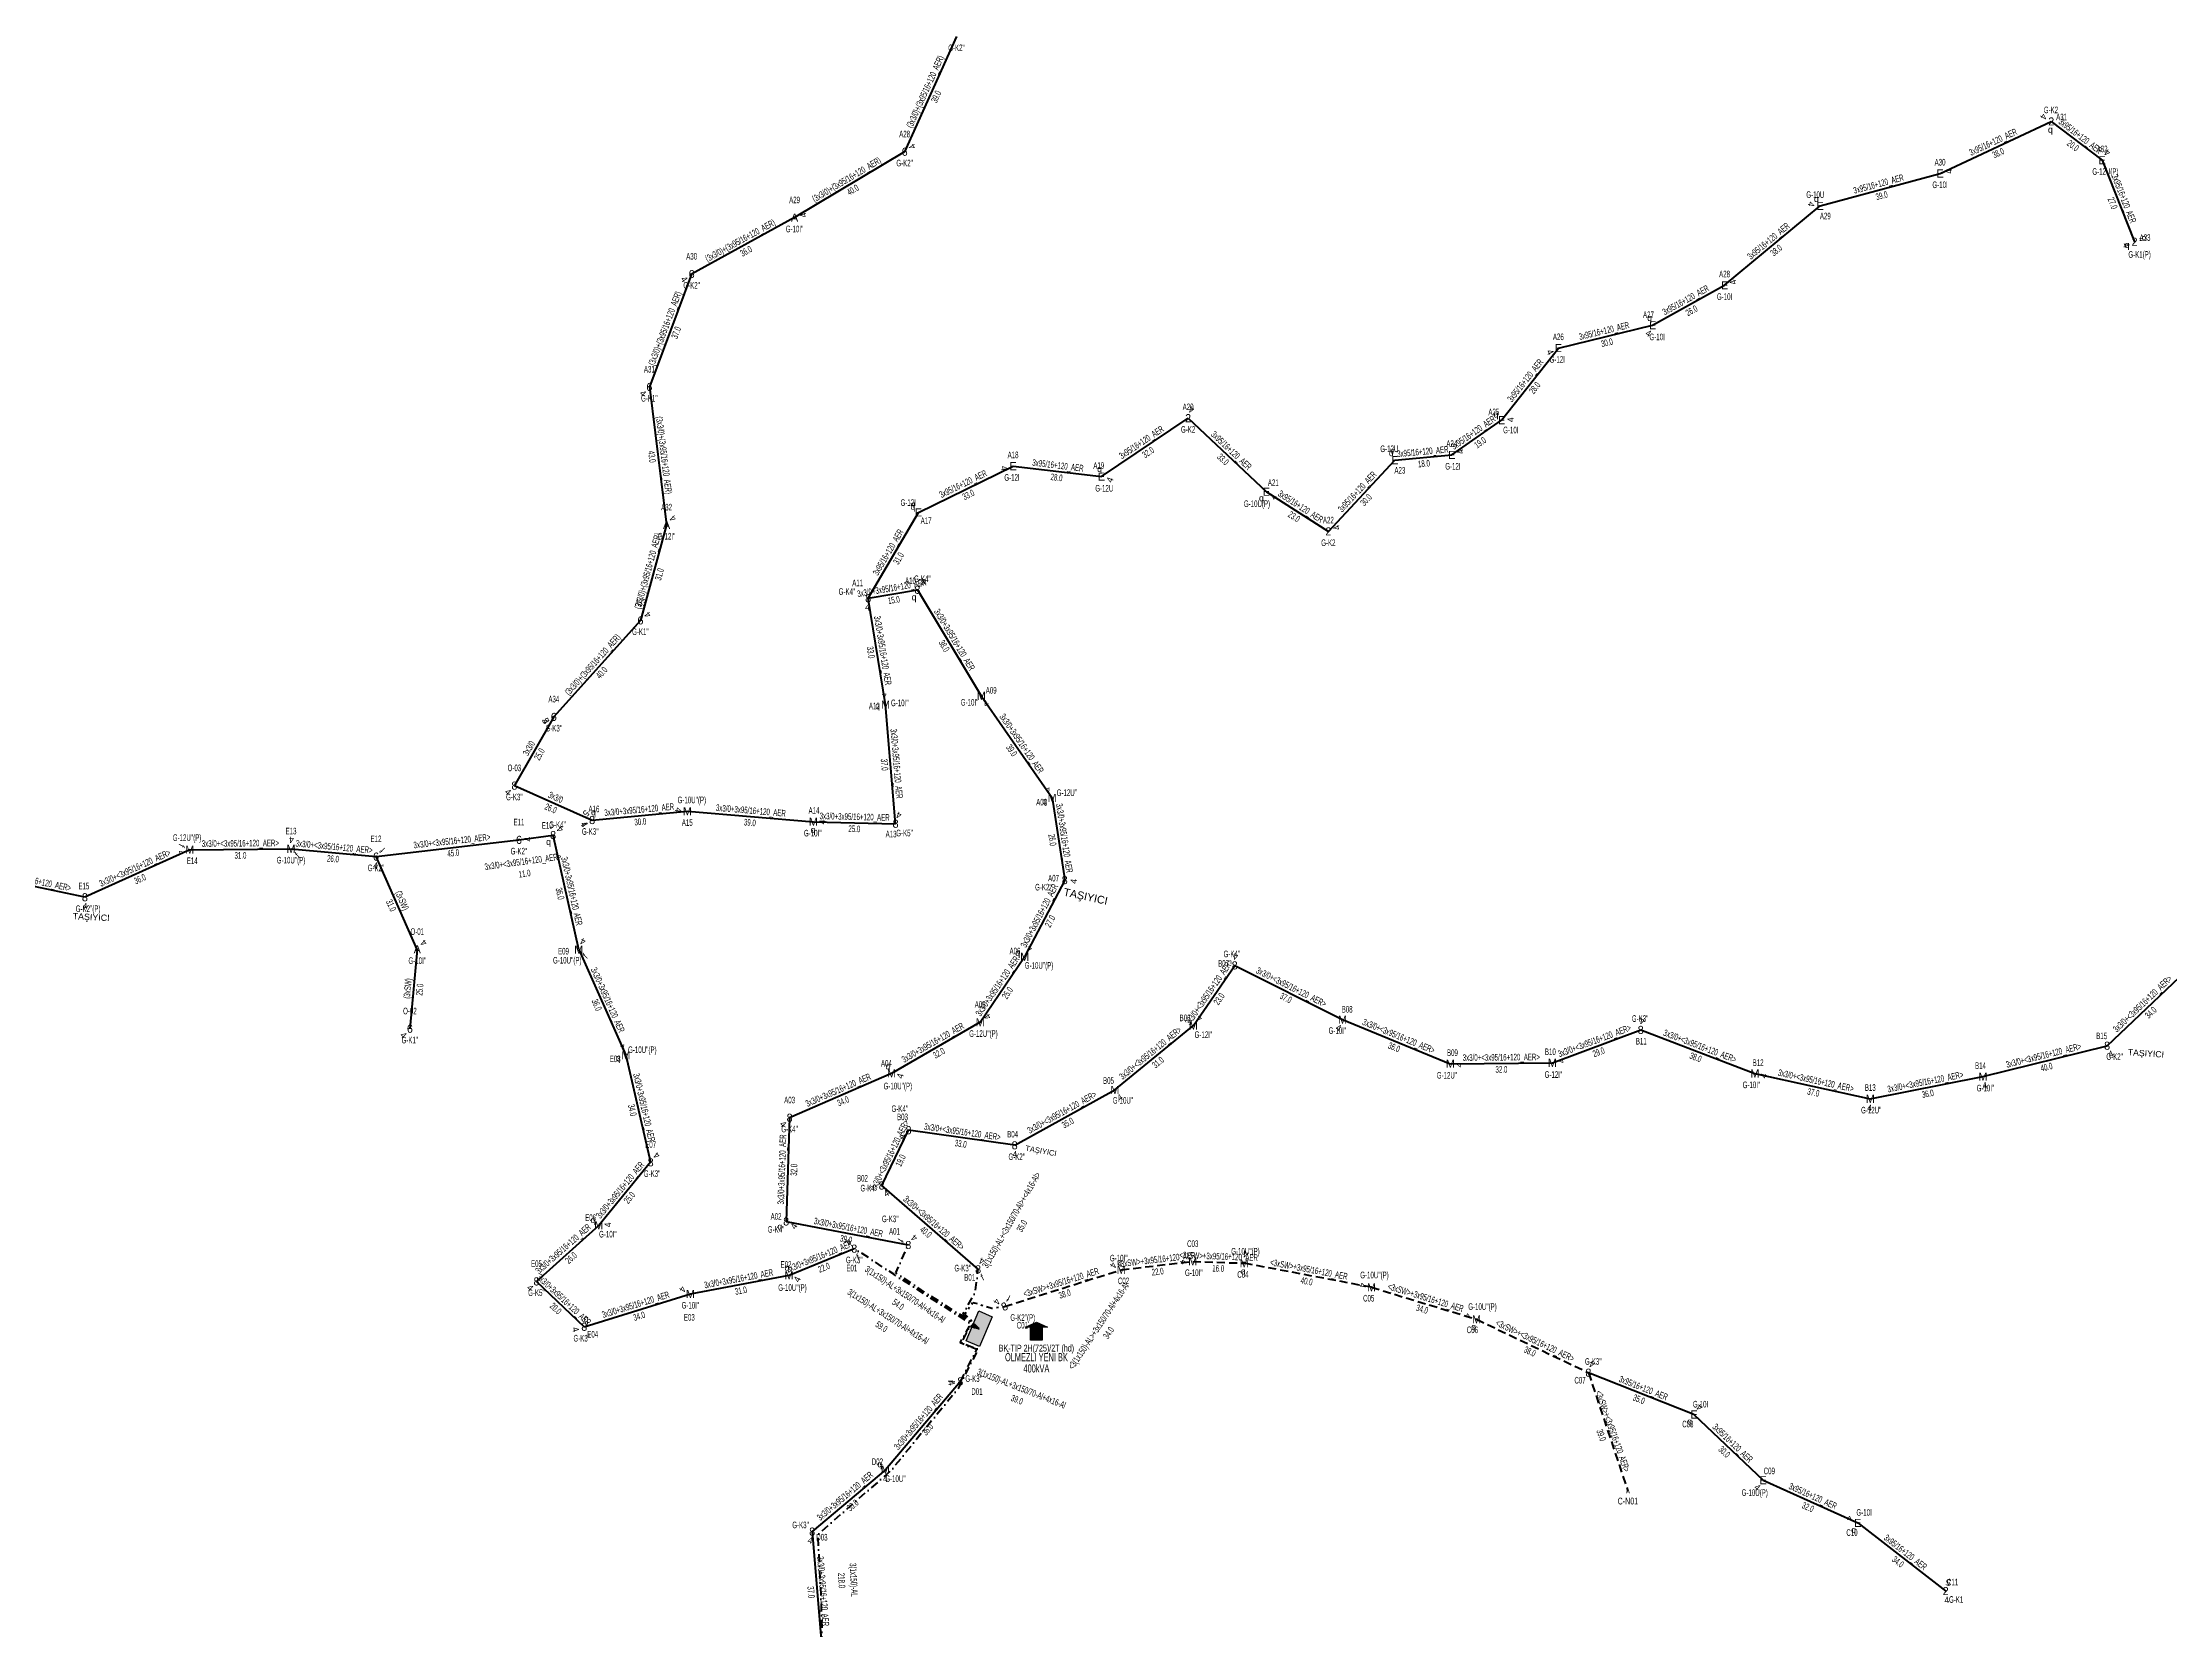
# Model space of a CAD drawing. Header units: millimetres. Extents: x 433713 to 438874, y 4028328 to 4034517.
# Drawn here: x 436493 to 437152, y 4032486 to 4032977 of the extents above; entities that cross this region are included whole.
import ezdxf
from ezdxf.enums import TextEntityAlignment as Align

# ---------------------------------------------------------------- set-up
doc = ezdxf.new("R2010")
doc.units = ezdxf.units.MM
for name, pattern in [('DASHDOT', [5, 2.5, -1.25, 0, -1.25]), ('DASHED', [3.75, 2.5, -1.25]), ('DASHEDXX', [5.05, 2, -1.175, 0.7, -1.175])]:
    doc.linetypes.add(name, pattern=pattern)
for name, color, linetype, lineweight in [('DIREK_AG_YENI', 108, 'Continuous', 25), ('DIREK_OG_MEVCUT', 16, 'Continuous', 25), ('DIREK_OG_YENI', 10, 'Continuous', 25), ('HAT_AG_HAVAI_YENI', 3, 'Continuous', 50), ('HAT_OG_HAVAI_ILERDE', 1, 'DASHED', 70), ('HAT_OG_HAVAI_MEVCUT', 48, 'Continuous', 70), ('HAT_OG_HAVAI_YENI', 1, 'Continuous', 70), ('HAT_OG_YERALTI_ILERDE', 1, 'DASHEDXX', 70), ('HAT_OG_YERALTI_YENI', 1, 'DASHDOT', 70), ('KULLANICI', 1, 'Continuous', 25), ('NODE_OG_MEVCUT', 5, 'Continuous', 25), ('TRAFO_TADILAT_BYSK', 5, 'Continuous', 30), ('TRAFO_YENI', 5, 'Continuous', 30)]:
    doc.layers.add(name, color=color, linetype=linetype, lineweight=lineweight)
doc.styles.add('Direk', font='B_CAD')
doc.styles.get("Standard").update_dxf_attribs({"font": 'Arial'})

# ---------------------------------------------------------------- blocks, each defined once
blk = doc.blocks.new('YENI_BINA_KARE')
blk.add_hatch(color=5).paths.add_polyline_path([(-2.25, -2.25), (2.25, -2.25), (2.25, 2.25), (-2.25, 2.25)])
at = {"layer": 'TRAFO_TADILAT_BYSK', "linetype": 'Continuous'}
for p, q in [((-2.25, -2.25), (-2.25, 2.25)), ((-2.25, 2.25), (2.25, 2.25)), ((0, 1.8), (0, 2.7)), ((2.25, 2.25), (2.25, -2.25)), ((2.25, -2.25), (-2.25, -2.25))]:
    blk.add_line(p, q, dxfattribs=at)
blk = doc.blocks.new('YENI_BETKOSK')
at = {"layer": 'TRAFO_YENI', "linetype": 'Continuous'}
for p, q in [((-3.4, 2), (0, 3.6)), ((-1.8, 2), (-3.4, 2)), ((-1.8, -2), (-1.8, 2)), ((0, 3.6), (3.4, 2)), ((3.4, 2), (1.8, 2)), ((1.8, 2), (1.8, -2)), ((1.8, -2), (-1.8, -2))]:
    blk.add_line(p, q, dxfattribs=at)
for points in [[(-3.4, 2), (-1.8, 2), (-1.8, 2.752941)], [(-1.8, 2.752941), (0, -2), (0, 3.6)], [(-1.8, -2), (-1.8, 2.752941), (0, -2)], [(0, -2), (0, 3.6), (1.8, -2)], [(0, 3.6), (1.8, -2), (1.8, 2.752941)], [(1.8, 2), (1.8, 2.752941), (3.4, 2)]]:
    blk.add_solid(points, dxfattribs=at)

msp = doc.modelspace()

# ---------------------------------------------------------------- linework, layer by layer
at = {"layer": 'HAT_AG_HAVAI_YENI'}
for p, q in [((437081.059453, 4032936.661309), (437115.517, 4032952.789)), ((437115.517, 4032952.789), (437131.295, 4032940.779)), ((437043.877, 4032926.604), (437081.059453, 4032936.661309)), ((437131.295, 4032940.779), (437141.339, 4032915.512)), ((437014.271722, 4032902.015149), (437043.877, 4032926.604)), ((436991.963396, 4032889.627768), (437014.271722, 4032902.015149)), ((436962.75, 4032882.552), (436991.963396, 4032889.627768)), ((436945.152911, 4032860.227039), (436962.75, 4032882.552)), ((436821.137, 4032842.758), (436847.998257, 4032860.857679)), ((436847.998257, 4032860.857679), (436872.245, 4032838.064)), ((436929.73, 4032849.449), (436945.152911, 4032860.227039)), ((436764.411, 4032831.642), (436793.744, 4032845.972)), ((436793.744, 4032845.972), (436821.137, 4032842.758)), ((436891.466069, 4032825.755807), (436912.086, 4032847.835)), ((436912.086, 4032847.835), (436929.73, 4032849.449)), ((436872.245, 4032838.064), (436891.466069, 4032825.755807)), ((436748.833, 4032805.052), (436764.411, 4032831.642)), ((437004.771782, 4032552.107225), (436972.087768, 4032565.066638)), ((437004.771782, 4032552.107225), (437026.192, 4032531.724)), ((437026.192, 4032531.724), (437055.565078, 4032518.523485)), ((437055.565078, 4032518.523485), (437082.799, 4032497.402))]:
    msp.add_line(p, q, dxfattribs=at)
at = {"layer": 'HAT_OG_HAVAI_ILERDE'}
for p, q in [((436791.087, 4032585.587), (436827.25756, 4032596.951117)), ((436827.25756, 4032596.951117), (436849.429096, 4032599.541879)), ((436849.429096, 4032599.541879), (436865.363186, 4032598.990336)), ((436904.819, 4032591.537), (436865.363186, 4032598.990336)), ((436904.819, 4032591.537), (436937.377, 4032581.613)), ((436937.377, 4032581.613), (436972.087768, 4032565.066638)), ((436972.087768, 4032565.066638), (436984.308516, 4032528.335012))]:
    msp.add_line(p, q, dxfattribs=at)
at = {"layer": 'HAT_OG_HAVAI_MEVCUT'}
for p, q in [((436776.213417, 4032979.107608), (436760.144443, 4032943.403167)), ((436760.144443, 4032943.403167), (436726.023177, 4032922.985163)), ((436726.023177, 4032922.985163), (436694.123672, 4032905.516646)), ((436694.123672, 4032905.516646), (436681.021179, 4032870.517544)), ((436681.021179, 4032870.517544), (436686.351329, 4032827.772201)), ((436686.351329, 4032827.772201), (436678.251645, 4032798.182819)), ((436678.251645, 4032798.182819), (436651.40253, 4032768.288959)), ((436609.080435, 4032696.253116), (436596.3, 4032724.994)), ((436609.080435, 4032696.253116), (436606.79884, 4032671.646729))]:
    msp.add_line(p, q, dxfattribs=at)
at = {"layer": 'HAT_OG_HAVAI_YENI'}
for p, q in [((436748.833, 4032805.052), (436764.087, 4032807.678)), ((436754.216, 4032772.079), (436748.833, 4032805.052)), ((436764.087, 4032807.678), (436783.901611, 4032774.809326)), ((436757.33, 4032735.181), (436754.216, 4032772.079)), ((436783.901611, 4032774.809326), (436805.856, 4032743.156)), ((436651.40253, 4032768.288959), (436639.185352, 4032746.984202)), ((436639.185352, 4032746.984202), (436663.281269, 4032736.315323)), ((436663.281269, 4032736.315323), (436692.798, 4032739.042)), ((436692.798, 4032739.042), (436731.855189, 4032735.789974)), ((436805.856, 4032743.156), (436809.746, 4032717.702)), ((436640.603927, 4032730.179258), (436651.188, 4032731.656)), ((436659.130796, 4032696.153238), (436651.188, 4032731.656)), ((436731.855189, 4032735.789974), (436757.33, 4032735.181)), ((436538.57, 4032727.12), (436506.06, 4032712.39)), ((436538.57, 4032727.12), (436569.960268, 4032727.391261)), ((436569.960268, 4032727.391261), (436596.3, 4032724.994)), ((436596.3, 4032724.994), (436640.603927, 4032730.179258)), ((436506.06, 4032712.39), (436473.266, 4032719.262)), ((436809.746, 4032717.702), (436797.336127, 4032693.937023)), ((436659.130796, 4032696.153238), (436673.730295, 4032663.434965)), ((436783.548, 4032673.662), (436797.336127, 4032693.937023)), ((436849.639, 4032672.652), (436862.439, 4032691.274)), ((436862.439, 4032691.274), (436895.841736, 4032674.490222)), ((437132.841, 4032666.385), (437157.299, 4032689.621)), ((436783.548, 4032673.662), (436756.06201, 4032657.816761)), ((436825.295, 4032652.7), (436849.639, 4032672.652)), ((436895.841736, 4032674.490222), (436929.265, 4032660.802)), ((436960.907, 4032661.074), (436988.282, 4032671.285)), ((436988.282, 4032671.285), (437023.667287, 4032657.78791)), ((437094.350364, 4032656.806134), (437132.841, 4032666.385)), ((436673.730295, 4032663.434965), (436681.416569, 4032630.261329)), ((436929.265, 4032660.802), (436960.907, 4032661.074)), ((436756.06201, 4032657.816761), (436724.490611, 4032644.068402)), ((436794.245, 4032635.53), (436825.295, 4032652.7)), ((437023.667287, 4032657.78791), (437059.414, 4032649.929)), ((437059.414, 4032649.929), (437094.350364, 4032656.806134)), ((436724.490611, 4032644.068402), (436723.411, 4032611.923)), ((436753.016927, 4032623.07241), (436761.34, 4032640.221)), ((436794.245, 4032635.53), (436761.34, 4032640.221)), ((436681.416569, 4032630.261329), (436665.334486, 4032610.705459)), ((436782.916, 4032597.098), (436753.016927, 4032623.07241)), ((436665.334486, 4032610.705459), (436646.034697, 4032593.355346)), ((436723.411, 4032611.923), (436761.28, 4032604.638)), ((436724.318, 4032595.248), (436744.518, 4032603.503)), ((436646.034697, 4032593.355346), (436660.845571, 4032579.298138)), ((436693.743246, 4032589.464827), (436724.318, 4032595.248)), ((436660.845571, 4032579.298138), (436693.743246, 4032589.464827)), ((436777.405, 4032562.388), (436754.178, 4032535.006)), ((436754.178, 4032535.006), (436731.46918, 4032515.830959)), ((436731.46918, 4032515.830959), (436734.561654, 4032478.557395))]:
    msp.add_line(p, q, dxfattribs=at)
at = {"layer": 'HAT_OG_YERALTI_ILERDE', "flags": 128}
msp.add_lwpolyline([(436783.232, 4032578.673), (436778.822041, 4032583.168087), (436781.275446, 4032586.865973), (436787.177841, 4032585.052587), (436791.087, 4032585.587)], dxfattribs=at)
at = {"layer": 'HAT_OG_YERALTI_YENI', "flags": 128}
for points in [[(436783.232, 4032578.673), (436780.759384, 4032580.152533), (436756.745516, 4032595.560373), (436746.921365, 4032602.02302), (436744.518, 4032603.503)], [(436783.232, 4032578.673), (436779.295635, 4032581.757755), (436766.902643, 4032589.673983), (436757.403169, 4032596.06156), (436761.28, 4032604.638)], [(436783.232, 4032578.673), (436778.131876, 4032583.109473), (436782.035395, 4032589.993862), (436782.916, 4032597.098)], [(436783.232, 4032578.673), (436780.304056, 4032579.360372), (436777.694843, 4032574.340744), (436782.86357, 4032572.327922), (436776.675173, 4032560.141899), (436755.851975, 4032534.690483), (436733.212625, 4032514.897005), (436734.243984, 4032494.237733), (436734.512159, 4032481.849316), (436732.311993, 4032467.015943), (436733.949467, 4032446.230855), (436749.085626, 4032422.149718), (436750.746396, 4032409.970738), (436747.602, 4032407.471)], [(436777.405, 4032562.388), (436779.459661, 4032566.289232), (436782.462368, 4032572.294647), (436777.330468, 4032574.31465), (436780.223986, 4032579.446549), (436783.232, 4032578.673)]]:
    msp.add_lwpolyline(points, dxfattribs=at)

# ---------------------------------------------------------------- block references
at = {"layer": 'TRAFO_YENI', "xscale": 2.237089, "rotation": 66.746935}
msp.add_blockref('YENI_BINA_KARE', (436783.232, 4032578.673), dxfattribs=at)
at = {"layer": 'TRAFO_YENI'}
msp.add_blockref('YENI_BETKOSK', (436800.984294, 4032577.128004), dxfattribs=at)

# ---------------------------------------------------------------- texts
at = {"layer": 'DIREK_AG_YENI', "width": 0.53}
for s, p in [('G-K2', (437115.435824, 4032956.372117)), ('A31', (437118.731275, 4032954.174076)), ('A32', (437131.295, 4032944.279)), ('A30', (437081.059453, 4032940.161309)), ('G-12U(P)', (437132.306715, 4032937.279)), ('G-10U', (437042.395548, 4032930.109027)), ('G-10I', (437081.059453, 4032933.161309)), ('A29', (437045.488976, 4032923.497308)), ('A33', (437144.591448, 4032916.804896)), ('G-K1(P)', (437142.903314, 4032911.576763)), ('A28', (437014.271722, 4032905.515149)), ('G-10I', (437014.271722, 4032898.515149)), ('A27', (436990.690361, 4032892.888042)), ('A26', (436962.75, 4032886.052)), ('G-10I', (436993.365336, 4032886.037363)), ('G-12I', (436962.41279, 4032879.052)), ('A20', (436847.998257, 4032864.357679)), ('A25', (436942.750325, 4032862.772148)), ('G-K2', (436847.998257, 4032857.357679)), ('G-10I', (436948.014642, 4032857.195547)), ('A18', (436793.744, 4032849.472)), ('G-12U', (436910.35811, 4032851.363169)), ('A24', (436929.73, 4032852.949)), ('A19', (436820.311623, 4032846.159287)), ('A23', (436913.625397, 4032844.691713)), ('G-12I', (436930.06721, 4032845.949)), ('G-12I', (436793.40679, 4032842.472)), ('G-12U', (436822.016564, 4032839.133413)), ('A21', (436874.396544, 4032840.82459)), ('G-12I', (436761.243669, 4032834.694335)), ('G-10U(P)', (436869.341811, 4032834.338993)), ('A17', (436766.790686, 4032829.075467)), ('A22', (436891.466069, 4032829.255807)), ('G-K2', (436891.466069, 4032822.255807)), ('G-10I', (437006.819085, 4032555.308034)), ('C08', (437002.885888, 4032549.158767)), ('C09', (437028.143564, 4032534.629408)), ('G-10U(P)', (437023.622023, 4032527.897925)), ('G-10I', (437057.515037, 4032521.769069)), ('C10', (437053.76257, 4032515.523324)), ('C11', (437084.943982, 4032500.167692)), ('G-K1', (437086.046346, 4032494.78515))]:
    msp.add_text(s, height=2.05, dxfattribs=at).set_placement(p, align=Align.MIDDLE_CENTER)
at = {"layer": 'DIREK_AG_YENI', "color": 32, "style": 'Direk'}
for s, rotation, p in [('4', 238.189773, (437113.137564, 4032954.264901)), ('4', 505.839271, (437132.867246, 4032943.095904)), ('4', 462.540861, (437083.792649, 4032937.26929)), ('4', 258.567546, (437041.132555, 4032927.158995)), ('5', 111.678543, (437143.940959, 4032916.546317)), ('4', 291.678543, (437138.737041, 4032914.477683)), ('4', 469.855772, (437016.905264, 4032902.966179)), ('4', 332.472236, (436990.669296, 4032887.144765)), ('4', 295.876973, (436960.230747, 4032881.329967)), ('4', 518.384645, (436849.029704, 4032863.460776)), ('4', 452.551967, (436947.950134, 4032860.35171)), ('4', 195.659767, (436911.330212, 4032850.531068)), ('4', 470.22517, (436932.357355, 4032850.416989)), ('4', 283.01841, (436791.015966, 4032845.34126)), ('4', 428.806497, (436823.747621, 4032841.745747)), ('4', 414.717251, (436874.530672, 4032836.446687)), ('4', 214.43673, (436762.827612, 4032833.951303)), ('4', 473.478675, (436894.034252, 4032826.871348)), ('4', 501.908601, (437006.499152, 4032554.310902)), ('4', 321.265869, (437024.440019, 4032529.539838)), ('4', 242.401417, (437053.083676, 4032519.820653)), ('5', 164.437426, (437083.550214, 4032500.099346)), ('4', 366.670502, (437083.124246, 4032494.620954))]:
    msp.add_text(s, height=2, rotation=rotation, dxfattribs=at).set_placement(p, align=Align.MIDDLE_CENTER)
at = {"layer": 'DIREK_AG_YENI', "color": 4, "style": 'Direk'}
for p in [(437115.251429, 4032950.303146), (437042.725588, 4032928.823065), (437139.015823, 4032914.588503), (436991.054085, 4032891.956535), (436943.436778, 4032862.044974), (436910.98643, 4032850.080205), (436820.547445, 4032845.187491), (436762.711224, 4032833.475238), (436870.708183, 4032836.09215), (437003.424715, 4032550.001183), (437054.277573, 4032516.380513)]:
    msp.add_text('q', height=2, dxfattribs=at).set_placement(p, align=Align.MIDDLE_CENTER)
at = {"layer": 'DIREK_AG_YENI', "style": 'Direk'}
for s, p in [('2', (437115.517, 4032952.789)), ('E', (437081.059453, 4032936.661309)), ('E', (437131.295, 4032940.779)), ('E', (437043.877, 4032926.604)), ('2', (437141.339, 4032915.512)), ('E', (437014.271722, 4032902.015149)), ('E', (436991.963396, 4032889.627768)), ('E', (436962.75, 4032882.552)), ('2', (436847.998257, 4032860.857679)), ('E', (436945.152911, 4032860.227039)), ('E', (436929.73, 4032849.449)), ('E', (436793.744, 4032845.972)), ('E', (436821.137, 4032842.758)), ('E', (436912.086, 4032847.835)), ('E', (436872.245, 4032838.064)), ('E', (436764.411, 4032831.642)), ('2', (436891.466069, 4032825.755807)), ('E', (437004.771782, 4032552.107225)), ('E', (437026.192, 4032531.724)), ('E', (437055.565078, 4032518.523485)), ('2', (437082.799, 4032497.402))]:
    msp.add_text(s, height=2.5, dxfattribs=at).set_placement(p, align=Align.MIDDLE_CENTER)
at = {"layer": 'DIREK_OG_MEVCUT', "width": 0.53}
for s, p in [("G-K2''", (436776.213417, 4032975.607608)), ('A28', (436760.144443, 4032948.903167)), ("G-K2''", (436760.144443, 4032939.903167)), ('A29', (436726.023177, 4032928.485163)), ("G-10I''", (436726.023177, 4032919.485163)), ('A30', (436694.123672, 4032911.016646)), ("G-K2''", (436694.123672, 4032902.016646)), ('A31', (436681.021179, 4032876.017544)), ("G-K1''", (436681.021179, 4032867.017544)), ('A32', (436686.351329, 4032833.272201)), ("G-12I''", (436686.351329, 4032824.272201)), ('A33', (436678.251645, 4032803.682819)), ("G-K1''", (436678.251645, 4032794.682819)), ('A34', (436651.40253, 4032773.788959)), ("G-K3''", (436651.40253, 4032764.788959)), ('E11', (436640.603927, 4032735.679258)), ('E12', (436596.3, 4032730.494)), ("G-K2''", (436640.603927, 4032726.679258)), ("G-K2''", (436596.3, 4032721.494)), ('O-01', (436609.080435, 4032701.753116)), ("G-10I''", (436609.080435, 4032692.753116)), ('O-02', (436606.79884, 4032677.146729)), ("G-K1''", (436606.79884, 4032668.146729))]:
    msp.add_text(s, height=2.05, dxfattribs=at).set_placement(p, align=Align.MIDDLE_CENTER)
at = {"layer": 'DIREK_OG_MEVCUT', "style": 'Direk'}
for s, p in [('6', (436760.144443, 4032943.403167)), ('A', (436726.023177, 4032922.985163)), ('6', (436694.123672, 4032905.516646)), ('6', (436681.021179, 4032870.517544)), ('A', (436686.351329, 4032827.772201)), ('6', (436678.251645, 4032798.182819)), ('6', (436651.40253, 4032768.288959)), ('6', (436596.3, 4032724.994)), ('6', (436640.603927, 4032730.179258)), ('A', (436609.080435, 4032696.253116)), ('6', (436606.79884, 4032671.646729))]:
    msp.add_text(s, height=2.5, dxfattribs=at).set_placement(p, align=Align.MIDDLE_CENTER)
at = {"layer": 'DIREK_OG_MEVCUT', "color": 32, "style": 'Direk'}
for s, rotation, p in [('4', 482.88481, (436762.495782, 4032944.923432)), ('4', 465.448052, (436728.722019, 4032923.730984)), ('4', 304.737892, (436691.822723, 4032903.921141)), ('4', 315.000001, (436679.04128, 4032868.537645)), ('4', 495.000001, (436688.331228, 4032829.7521)), ('4', 487.345547, (436680.477622, 4032799.881357)), ('5', 294.035732, (436648.845313, 4032767.148501)), ('4', 300.083979, (436648.979713, 4032766.885406)), ('f', 495.000001, (436598.279899, 4032726.973899)), ('4', 453.971457, (436643.397203, 4032730.373185)), ('4', 357.399831, (436596.172975, 4032722.196883)), ('4', 495.000001, (436611.060333, 4032698.233015)), ('4', 315.000001, (436604.818942, 4032669.66683))]:
    msp.add_text(s, height=2, rotation=rotation, dxfattribs=at).set_placement(p, align=Align.MIDDLE_CENTER)
at = {"layer": 'DIREK_OG_YENI', "width": 0.53}
for s, p in [('A11', (436745.583978, 4032809.806092)), ('A10', (436761.951652, 4032810.451137)), ("G-K4''", (436765.644113, 4032811.083045)), ("G-K4''", (436742.266302, 4032807.118354)), ('A12', (436750.742447, 4032771.649546)), ("G-10I''", (436758.643864, 4032772.626441)), ("G-10I''", (436780.288163, 4032772.797464)), ('A09', (436786.959583, 4032776.511915)), ('O-03', (436639.185352, 4032752.484202)), ("G-12U''", (436810.407781, 4032744.784167)), ("G-K3''", (436639.185352, 4032743.484202)), ('A16', (436663.847013, 4032739.769297)), ("G-10U''(P)", (436694.184701, 4032742.549633)), ('A14', (436732.042301, 4032739.284969)), ('A08', (436802.604427, 4032741.860905)), ("G-12U''(P)", (436537.741825, 4032730.875818)), ('E13', (436569.960268, 4032732.891261)), ('E10', (436649.353573, 4032734.636751)), ("G-K4''", (436652.552492, 4032734.873356)), ("G-K3''", (436662.700184, 4032732.767688)), ('A15', (436692.760308, 4032735.542203)), ("G-10I''", (436731.666272, 4032732.261257)), ('A13', (436755.935437, 4032731.97083)), ("G-K5''", (436760.10595, 4032732.294895)), ("G-10U''(P)", (436569.960268, 4032723.891261)), ('E14', (436539.323661, 4032723.702107)), ('A07', (436806.299812, 4032718.313382)), ('E15', (436505.745861, 4032715.875874)), ("G-K2''", (436803.158488, 4032715.524137)), ("G-K2''(P)", (436507.054506, 4032708.839078)), ("G-10U''(P)", (436655.571466, 4032692.877743)), ('E09', (436654.39558, 4032695.691468)), ('A06', (436794.332777, 4032695.734212)), ("G-10U''(P)", (436801.803868, 4032691.263552)), ('B07', (436858.995416, 4032691.899884)), ("G-K4''", (436861.556129, 4032694.841191)), ('A05', (436783.548, 4032679.162)), ('B06', (436847.061947, 4032675.02029)), ('B08', (436897.291749, 4032677.67573)), ("G-K3''", (436988.108377, 4032674.816467)), ("G-10U''(P)", (436678.837163, 4032665.145633)), ("G-12U''(P)", (436784.559715, 4032670.162)), ("G-12I''", (436852.741331, 4032669.800985)), ("G-10I''", (436894.283302, 4032671.066527)), ('B11', (436988.453868, 4032667.789222)), ('B15', (437131.145766, 4032669.447055)), ('E08', (436670.411541, 4032662.323268)), ('A04', (436754.486818, 4032660.942264)), ('B09', (436929.923026, 4032664.239587)), ('B10', (436960.270731, 4032664.51568)), ('B12', (437024.669486, 4032661.141356)), ('B14', (437093.589495, 4032660.22243)), ("G-K2''", (437135.170915, 4032663.014597)), ("G-10U''(P)", (436758.040022, 4032653.891979)), ('B05', (436823.330743, 4032655.596842)), ("G-12U''", (436928.244043, 4032657.230046)), ("G-12I''", (436961.238079, 4032657.459118)), ("G-10I''", (437022.613295, 4032654.26116)), ('B13', (437059.431631, 4032653.428956)), ("G-10I''", (437095.141086, 4032653.255799)), ('A03', (436724.490611, 4032649.568402)), ("G-K4''", (436758.647728, 4032646.861458)), ("G-10U''", (436827.825657, 4032649.465154)), ("G-12U''", (437059.73356, 4032646.425379)), ("G-K4''", (436724.490611, 4032640.568402)), ('B03', (436759.481292, 4032644.334845)), ('B04', (436793.612332, 4032638.972344)), ('E07', (436681.416569, 4032635.761329)), ("G-K2''", (436794.896854, 4032631.983268)), ("G-K3''", (436681.880541, 4032626.761329)), ('B02', (436747.061155, 4032625.304129)), ("G-K4''", (436749.024408, 4032622.255459)), ('E06', (436662.805744, 4032613.125265)), ('A02', (436720.283239, 4032613.493705)), ("G-K3''", (436755.684446, 4032612.737345)), ("G-10I''", (436668.169729, 4032607.992355)), ("G-K4''", (436720.316747, 4032609.453454)), ('A01', (436756.986319, 4032608.873722)), ('E05', (436646.034697, 4032598.855346)), ("G-K3''", (436744.518, 4032600.003)), ("G-10I''", (436826.498095, 4032600.571245)), ('C03', (436849.429096, 4032605.041879)), ("G-10U''(P)", (436865.773924, 4032602.687196)), ('E02', (436723.385562, 4032598.621509)), ('E01', (436743.766693, 4032597.490663)), ("G-K3''", (436778.147995, 4032597.469443)), ('B01', (436780.302385, 4032594.601122)), ('C02', (436827.97618, 4032593.525685)), ("G-10I''", (436849.766306, 4032596.041879)), ('C04', (436864.976699, 4032595.51174)), ("G-10U''(P)", (436905.760489, 4032595.340836)), ("G-K5''", (436646.034697, 4032589.855346)), ("G-10I''", (436693.743246, 4032585.964827)), ("G-10U''(P)", (436725.367655, 4032591.450404)), ('C05', (436903.978089, 4032588.13952)), ("G-10U''(P)", (436939.241526, 4032585.546712)), ('E03', (436693.408361, 4032582.239176)), ("G-K2''(P)", (436796.750569, 4032582.151609)), ('C01', (436796.643381, 4032579.78041)), ("G-K3''", (436660.074314, 4032575.756209)), ('E04', (436663.459845, 4032576.971)), ('C06', (436936.110212, 4032578.350295)), ("G-K3''", (436973.572972, 4032568.548612)), ("G-K3''", (436781.530353, 4032563.24091)), ('D01', (436782.54928, 4032559.230284)), ('C07', (436969.479575, 4032562.732687)), ('D02', (436751.7059, 4032537.483644)), ("G-10U''", (436757.280235, 4032532.234775)), ("G-K3''", (436727.889264, 4032517.891657)), ('D03', (436734.502529, 4032514.08488))]:
    msp.add_text(s, height=2.05, dxfattribs=at).set_placement(p, align=Align.MIDDLE_CENTER)
at = {"layer": 'DIREK_OG_YENI', "color": 32, "style": 'Direk'}
for s, rotation, p in [('4', 498.254452, (436765.951306, 4032809.767106)), ('4', 355.902351, (436748.632922, 4032802.259158)), ('4', 188.160021, (436753.818573, 4032774.850651)), ('4', 391.92626, (436785.382328, 4032772.432884)), ('4', 315.000001, (436637.205453, 4032745.004303)), ('4', 207.213406, (436804.575543, 4032745.646066)), ('5', 222.987843, (436661.372108, 4032738.363518)), ('4', 261.853537, (436690.026255, 4032739.438771)), ('4', 519.354744, (436758.317227, 4032737.801188)), ('4', 489.81439, (436653.338744, 4032733.448847)), ('f', 298.407824, (436660.818435, 4032734.983239)), ('4', 298.407824, (436660.818435, 4032734.983239)), ('4', 447.783045, (436734.653093, 4032735.68166)), ('4', 288.404931, (436535.913223, 4032726.235954)), ('f', 243.40493, (436536.06626, 4032728.37351)), ('4', 537.399831, (436570.087293, 4032730.188378)), ('f', 45.000001, (436571.940167, 4032725.411362)), ('4', 442.545767, (436812.522337, 4032717.338744)), ('4', 361.905425, (436506.153099, 4032709.591548)), ('4', 513.329029, (436660.387622, 4032698.655315)), ('f', 405.000001, (436661.110695, 4032694.173339)), ('4', 510.765374, (436798.703611, 4032696.380379)), ('4', 533.611599, (436862.75055, 4032694.056613)), ('4', 485.952349, (436785.814616, 4032675.305914)), ('4', 501.457114, (436851.383681, 4032674.841998)), ('4', 334.423695, (436894.63294, 4032671.964591)), ('4', 530.968097, (436988.721556, 4032674.050283)), ('4', 201.283414, (436672.713947, 4032666.043995)), ('4', 442.270608, (436932.03956, 4032660.425415)), ('4', 462.844368, (436963.636937, 4032661.69645)), ('4', 384.315232, (437133.993919, 4032663.833377)), ('4', 433.354982, (436758.744683, 4032657.014726)), ('4', 435.480837, (437026.377866, 4032657.08594)), ('4', 371.846002, (437094.925153, 4032654.065766)), ('4', 393.489082, (436826.839979, 4032650.364825)), ('4', 356.406117, (437059.238485, 4032647.134506)), ('4', 314.038217, (436722.477757, 4032642.122016)), ('4', 498.775644, (436683.261795, 4032632.367307)), ('4', 314.21233, (436759.33307, 4032638.268506)), ('4', 361.150325, (436794.301212, 4032632.730564)), ('4', 390.291117, (436754.429229, 4032620.654684)), ('4', 453.414184, (436668.129516, 4032610.872208)), ('4', 418.852228, (436725.807341, 4032610.474708)), ('4', 580.301746, (436742.706924, 4032605.638416)), ('f', 599.353252, (436758.871086, 4032606.065282)), ('4', 500.157361, (436763.073908, 4032606.787859)), ('f', 744.018146, (436745.657673, 4032600.945434)), ('4', 515.975912, (436784.055938, 4032599.655448)), ('4', 273.332418, (436846.633831, 4032599.379118)), ('4', 531.481438, (436865.77795, 4032601.759446)), ('4', 423.839417, (436726.831173, 4032594.013512)), ('f', 387.609882, (436784.213657, 4032594.616854)), ('4', 239.644987, (436824.84141, 4032598.366115)), ('4', 315.000001, (436644.054798, 4032591.375447)), ('4', 238.942055, (436691.344638, 4032590.90936)), ('4', 237.613142, (436788.722538, 4032587.086773)), ('f', 513.831809, (436792.321821, 4032588.100009)), ('4', 257.700391, (436902.083268, 4032592.133466)), ('4', 248.843976, (436934.765717, 4032582.623545)), ('4', 287.105534, (436658.16943, 4032578.474567)), ('4', 517.635569, (436973.153157, 4032567.656029)), ('f', 629.526344, (436774.605096, 4032562.411147)), ('4', 280.959523, (436774.656067, 4032561.855677)), ('4', 359.20146, (436754.138977, 4032532.206272)), ('4', 347.408442, (436730.858782, 4032513.098302))]:
    msp.add_text(s, height=2, rotation=rotation, dxfattribs=at).set_placement(p, align=Align.MIDDLE_CENTER)
at = {"layer": 'DIREK_OG_YENI', "style": 'Direk'}
for s, p in [('8', (436748.833, 4032805.052)), ('8', (436764.087, 4032807.678)), ('M', (436754.216, 4032772.079)), ('M', (436783.901611, 4032774.809326)), ('8', (436639.185352, 4032746.984202)), ('M', (436692.798, 4032739.042)), ('M', (436805.856, 4032743.156)), ('8', (436651.188, 4032731.656)), ('8', (436663.281269, 4032736.315323)), ('M', (436731.855189, 4032735.789974)), ('8', (436757.33, 4032735.181)), ('M', (436538.57, 4032727.12)), ('M', (436569.960268, 4032727.391261)), ('8', (436809.746, 4032717.702)), ('8', (436506.06, 4032712.39)), ('M', (436659.130796, 4032696.153238)), ('M', (436797.336127, 4032693.937023)), ('8', (436862.439, 4032691.274)), ('M', (436783.548, 4032673.662)), ('M', (436849.639, 4032672.652)), ('M', (436895.841736, 4032674.490222)), ('8', (436988.282, 4032671.285)), ('8', (437132.841, 4032666.385)), ('M', (436673.730295, 4032663.434965)), ('M', (436756.06201, 4032657.816761)), ('M', (436929.265, 4032660.802)), ('M', (436960.907, 4032661.074)), ('M', (436825.295, 4032652.7)), ('M', (437023.667287, 4032657.78791)), ('M', (437094.350364, 4032656.806134)), ('M', (437059.414, 4032649.929)), ('8', (436724.490611, 4032644.068402)), ('8', (436761.34, 4032640.221)), ('8', (436794.245, 4032635.53)), ('8', (436681.416569, 4032630.261329)), ('8', (436753.016927, 4032623.07241)), ('8', (436723.411, 4032611.923)), ('M', (436665.334486, 4032610.705459)), ('8', (436744.518, 4032603.503)), ('8', (436761.28, 4032604.638)), ('M', (436849.429096, 4032599.541879)), ('M', (436865.363186, 4032598.990336)), ('8', (436646.034697, 4032593.355346)), ('M', (436724.318, 4032595.248)), ('8', (436782.916, 4032597.098)), ('M', (436827.25756, 4032596.951117)), ('M', (436693.743246, 4032589.464827)), ('M', (436904.819, 4032591.537)), ('8', (436660.845571, 4032579.298138)), ('M', (436937.377, 4032581.613)), ('8', (436777.405, 4032562.388)), ('8', (436972.087768, 4032565.066638)), ('M', (436754.178, 4032535.006)), ('8', (436731.46918, 4032515.830959))]:
    msp.add_text(s, height=2.5, dxfattribs=at).set_placement(p, align=Align.MIDDLE_CENTER)
at = {"layer": 'DIREK_OG_YENI', "color": 4, "style": 'Direk'}
for p in [(436763.047313, 4032805.404445), (436751.734891, 4032771.772247), (436663.685372, 4032738.782447), (436803.533448, 4032742.230932), (436731.721538, 4032733.293549), (436649.76395, 4032729.601229), (436795.190877, 4032695.220729), (436671.359756, 4032662.640896), (436754.936873, 4032660.049263), (436663.528241, 4032612.433892), (436721.457025, 4032610.363518), (436826.74426, 4032599.397854), (436723.651973, 4032597.657649), (436865.087124, 4032596.505625), (436661.377482, 4032581.740897), (436936.472151, 4032579.282496), (436752.412214, 4032536.775746)]:
    msp.add_text('q', height=2, dxfattribs=at).set_placement(p, align=Align.MIDDLE_CENTER)
at = {"layer": 'DIREK_OG_YENI', "style": 'Direk'}
msp.add_text('8', height=2.5, rotation=25.264226, dxfattribs=at).set_placement((436791.087, 4032585.587), align=Align.MIDDLE_CENTER)
at = {"layer": 'HAT_AG_HAVAI_YENI', "lineweight": 30, "width": 0.53}
for rotation, p in [(25.082377, (437097.927764, 4032945.495179)), (322.719952, (437123.920525, 4032947.460278)), (15.13475, (437062.246128, 4032932.453384)), (291.679378, (437137.106569, 4032928.459338)), (39.712354, (437028.531095, 4032914.963659)), (29.042565, (437002.704918, 4032896.564579)), (13.615609, (436977.156605, 4032886.915937)), (51.753785, (436953.283905, 4032871.915645)), (33.973002, (436834.092636, 4032852.512709)), (34.946195, (436936.954589, 4032855.534955)), (316.768924, (436860.703763, 4032850.080066)), (5.228365, (436920.830458, 4032849.488581)), (26.037446, (436778.704332, 4032839.570882)), (353.307151, (436807.539572, 4032845.209368)), (327.367096, (436882.313834, 4032832.625643)), (46.957428, (436901.15471, 4032837.375482)), (59.635837, (436755.888524, 4032818.776624)), (338.371368, (436988.743076, 4032559.377085, 218486.043884)), (316.421011, (437016.067842, 4032542.531373, 218513.096)), (335.800438, (437041.226968, 4032525.899047, 218527.782539)), (322.203988, (437069.702841, 4032508.634368, 218541.399378))]:
    msp.add_text('3x95/16+120_AER', height=2.05, rotation=rotation, dxfattribs=at).set_placement(p, align=Align.CENTER)
for s, rotation, p in [('38.0', 25.082377, (437098.648429, 4032943.955491)), ('20.0', 322.719952, (437122.890816, 4032946.107614)), ('39.0', 15.13475, (437062.689981, 4032930.812349)), ('27.0', 291.679378, (437135.526818, 4032927.831337)), ('38.0', 39.712354, (437029.617283, 4032913.655914)), ('26.0', 29.042565, (437003.530199, 4032895.078338)), ('30.0', 13.615609, (436977.556797, 4032885.263712)), ('28.0', 51.753785, (436954.619013, 4032870.863274)), ('32.0', 33.973002, (436835.0426, 4032851.102897)), ('19.0', 34.946195, (436937.928361, 4032854.141481)), ('28.0', 353.307151, (436807.341443, 4032843.520953)), ('33.0', 316.768924, (436859.539361, 4032848.84145)), ('18.0', 5.228365, (436920.985371, 4032847.795654)), ('33.0', 26.037446, (436779.450562, 4032838.043419)), ('30.0', 46.957428, (436902.397149, 4032836.215162)), ('23.0', 327.367096, (436881.397101, 4032831.194001)), ('31.0', 59.635837, (436757.355335, 4032817.917284)), ('35.0', 338.371368, (436988.116474, 4032557.796778, 218486.043884)), ('30.0', 316.421011, (437014.89594, 4032541.299851, 218513.096)), ('32.0', 335.800438, (437040.53011, 4032524.348438, 218527.782539)), ('34.0', 322.203988, (437068.660993, 4032507.291032, 218541.399378))]:
    msp.add_text(s, height=2.05, rotation=rotation, dxfattribs=at).set_placement(p, align=Align.TOP_CENTER)
at = {"layer": 'HAT_OG_HAVAI_ILERDE', "lineweight": 30, "width": 0.53}
for s, rotation, p in [('<3xSW>+3x95/16+120_AER', 6.664834, (436838.244676, 4032599.090754, 218424.714548)), ('<3xSW>+3x95/16+120_AER', 358.017554, (436857.425546, 4032600.115599)), ('<3xSW>+3x95/16+120_AER', 349.302815, (436885.248771, 4032596.09896, 218452.409402)), ('<3xSW>+3x95/16+120_AER', 17.441748, (436808.917504, 4032592.079977, 218413.62878)), ('<3xSW>+3x95/16+120_AER', 343.047713, (436921.34576, 4032587.387987, 218468.688519)), ('<3xSW>+<3x95/16+120_AER>', 334.513572, (436955.098156, 4032574.106961, 218486.043884)), ('<3xSW>+<3x95/16+120_AER>', 289.749331, (436978.6482, 4032546.616372))]:
    msp.add_text(s, height=2.05, rotation=rotation, dxfattribs=at).set_placement(p, align=Align.CENTER)
for s, rotation, p in [('22.0', 6.664834, (436838.44198, 4032597.402242, 218424.714548)), ('16.0', 358.017554, (436857.366737, 4032598.416616)), ('40.0', 349.302815, (436884.93322, 4032594.428503, 218452.409402)), ('38.0', 17.441748, (436809.427056, 4032590.45814, 218413.62878)), ('34.0', 343.047713, (436920.850082, 4032585.761856, 218468.688519)), ('38.0', 334.513572, (436954.36665, 4032572.572393, 218486.043884)), ('39.0', 289.749331, (436977.048194, 4032546.041932))]:
    msp.add_text(s, height=2.05, rotation=rotation, dxfattribs=at).set_placement(p, align=Align.TOP_CENTER)
at = {"layer": 'HAT_OG_HAVAI_MEVCUT', "lineweight": 30, "width": 0.53}
for s, rotation, p in [('(3x3/0)+(3x95/16+120_AER)', 425.769618, (436767.403813, 4032961.604233)), ('(3x3/0)+(3x95/16+120_AER)', 390.896102, (436742.647349, 4032933.92355)), ('(3x3/0)+(3x95/16+120_AER)', 388.705594, (436709.665162, 4032914.996439)), ('(3x3/0)+(3x95/16+120_AER)', 429.475781, (436686.77638, 4032888.315108)), ('(3x3/0)+(3x95/16+120_AER)', 277.107835, (436684.529722, 4032849.250049)), ('(3x3/0)+(3x95/16+120_AER)', 434.691091, (436681.481648, 4032813.20193)), ('(3x3/0)+(3x95/16+120_AER)', 408.071462, (436664.194706, 4032783.803862)), ('(3xSW)', 293.97409, (436603.466701, 4032710.969057, 218298.149814)), ('(3xSW)', 444.702474, (436607.093268, 4032684.028401, 218303.39942))]:
    msp.add_text(s, height=2.05, rotation=rotation, dxfattribs=at).set_placement(p, align=Align.CENTER)
for s, rotation, p in [('39.0', 425.769618, (436768.954047, 4032960.906542)), ('40.0', 390.896102, (436743.52027, 4032932.46478)), ('36.0', 388.705594, (436710.481687, 4032913.50537)), ('37.0', 429.475781, (436688.368471, 4032887.719082)), ('43.0', 277.107835, (436682.842787, 4032849.039696)), ('31.0', 434.691091, (436683.121326, 4032812.75309)), ('40.0', 408.071462, (436665.45947, 4032782.667916)), ('31.0', 293.97409, (436601.913361, 4032710.278308, 218298.149814)), ('25.0', 444.702474, (436608.786007, 4032683.871444, 218303.39942))]:
    msp.add_text(s, height=2.05, rotation=rotation, dxfattribs=at).set_placement(p, align=Align.TOP_CENTER)
at = {"layer": 'HAT_OG_HAVAI_YENI', "lineweight": 30, "width": 0.53}
for s, rotation, p in [('3x3/0+3x95/16+120_AER', 9.767816, (436756.315792, 4032807.202678, 218382.0435)), ('3x3/0+3x95/16+120_AER', 301.08333, (436774.72226, 4032791.682504, 218391.950805)), ('3x3/0+3x95/16+120_AER', 279.27241, (436752.363542, 4032788.702267, 218374.4165)), ('3x3/0+3x95/16+120_AER', 304.745537, (436795.577399, 4032759.467351, 218402.928156)), ('3x3/0', 420.167956, (436644.556577, 4032758.059421)), ('3x3/0+3x95/16+120_AER', 274.823628, (436756.620138, 4032753.701283, 218377.108148)), ('3x3/0', 336.117814, (436651.57744, 4032742.426985, 218331.640635)), ('3x3/0+3x95/16+120_AER', 5.277853, (436677.961447, 4032738.525058, 218346.399)), ('3x3/0+3x95/16+120_AER', 355.24035, (436712.397124, 4032738.263056, 218365.927595)), ('3x3/0+3x95/16+120_AER', 358.630609, (436744.612908, 4032736.335244, 218378.665)), ('3x3/0+3x95/16+120_AER', 278.689053, (436808.641628, 4032730.55754, 218404.873228)), ('3x3/0+<3x95/16+120_AER>', 366.131602, (436619.930943, 4032728.813311)), ('3x3/0+<3x95/16+120_AER>', 384.374869, (436521.964201, 4032720.529235, 218253.03)), ('3x3/0+<3x95/16+120_AER>', 0.495113, (436554.257789, 4032728.105599)), ('3x3/0+<3x95/16+120_AER>', 354.79966, (436583.207177, 4032727.039132)), ('3x3/0+<3x95/16+120_AER>', 7.94202, (436641.958829, 4032722.431412)), ('3x3/0+<3x95/16+120_AER>', 348.164888, (436489.837331, 4032716.657931, 218236.633)), ('3x3/0+3x95/16+120_AER', 282.610539, (436655.988975, 4032714.090121, 218325.594082)), ('3x3/0+3x95/16+120_AER', 62.425718, (436802.787842, 4032706.212858)), ('3x3/0+3x95/16+120_AER', 55.78215, (436789.739194, 4032684.277502)), ('3x3/0+3x95/16+120_AER', 294.047314, (436667.206774, 4032680.140469, 218336.865148)), ('3x3/0+<3x95/16+120_AER>', 55.495814, (436855.338406, 4032682.444426, 218431.219454)), ('3x3/0+<3x95/16+120_AER>', 333.321974, (436879.521998, 4032683.641623, 218447.920868)), ('3x3/0+<3x95/16+120_AER>', 43.531996, (437144.484372, 4032678.619195, 218578.6495)), ('3x3/0+3x95/16+120_AER', 389.962769, (436769.380483, 4032666.475778, 218378.031005)), ('3x3/0+<3x95/16+120_AER>', 337.728852, (436912.87551, 4032668.432702, 218464.6325)), ('3x3/0+<3x95/16+120_AER>', 39.337564, (436836.928195, 4032663.333411, 218424.8195)), ('3x3/0+<3x95/16+120_AER>', 20.455254, (436974.297409, 4032666.976024, 218494.141)), ('3x3/0+<3x95/16+120_AER>', 339.121651, (437006.27748, 4032665.330637)), ('3x3/0+<3x95/16+120_AER>', 13.97487, (437113.390228, 4032662.420362, 218566.420318)), ('3x3/0+<3x95/16+120_AER>', 0.492948, (436945.078651, 4032661.788089, 218480.453464)), ('3x3/0+3x95/16+120_AER', 283.045145, (436678.401496, 4032647.040008, 218340.708285)), ('3x3/0+3x95/16+120_AER', 383.531622, (436739.936943, 4032651.721895, 218362.245305)), ('3x3/0+<3x95/16+120_AER>', 347.703701, (437042.383201, 4032654.578405)), ('3x3/0+<3x95/16+120_AER>', 11.136841, (437076.718097, 4032654.201359, 218547.175182)), ('3x3/0+<3x95/16+120_AER>', 28.941675, (436809.358669, 4032644.858846, 218412.6475)), ('3x3/0+<3x95/16+120_AER>', 64.111253, (436756.413588, 4032632.017805, 218380.669821)), ('3x3/0+<3x95/16+120_AER>', 351.886668, (436777.912283, 4032638.716961, 218380.669821)), ('3x3/0+3x95/16+120_AER', 448.076431, (436723.101284, 4032628.024232, 218361.7055)), ('3x3/0+3x95/16+120_AER', 410.567282, (436672.719012, 4032621.02329, 218332.667243)), ('3x3/0+<3x95/16+120_AER>', 319.017271, (436768.523731, 4032610.726722, 218376.508463)), ('3x3/0+3x95/16+120_AER', 401.377852, (436654.948263, 4032602.688683, 218322.842888)), ('3x3/0+3x95/16+120_AER', 349.110467, (436742.505863, 4032609.115113, 218380.639784)), ('3x3/0+3x95/16+120_AER', 22.228036, (436734.09645, 4032600.162333, 218372.259)), ('3x3/0+3x95/16+120_AER', 317.07811, (436653.844524, 4032586.969652, 218330.422785)), ('3x3/0+3x95/16+120_AER', 10.71088, (436708.872648, 4032593.191604, 218362.159)), ('3x3/0+3x95/16+120_AER', 17.173227, (436677.043436, 4032585.193587, 218346.871623)), ('3x3/0+3x95/16+120_AER', 409.694384, (436765.143169, 4032549.247057, 218377.08908)), ('3x3/0+3x95/16+120_AER', 400.177274, (436742.275288, 4032526.067974, 218365.73459)), ('3x3/0+3x95/16+120_AER', 274.742793, (436733.862506, 4032497.264457, 218367.280827))]:
    msp.add_text(s, height=2.05, rotation=rotation, dxfattribs=at).set_placement(p, align=Align.CENTER)
for s, rotation, p in [('15.0', 9.767816, (436756.604208, 4032805.527322, 218382.0435)), ('38.0', 301.08333, (436773.266351, 4032790.804821, 218391.950805)), ('33.0', 279.27241, (436750.685755, 4032788.428348, 218374.4165)), ('25.0', 420.167956, (436646.031305, 4032757.21374)), ('39.0', 304.745537, (436794.180524, 4032758.498466, 218402.928156)), ('37.0', 274.823628, (436754.926159, 4032753.558332, 218377.108148)), ('26.0', 336.117814, (436650.889182, 4032740.87254, 218331.640635)), ('30.0', 5.277853, (436678.117823, 4032736.832265, 218346.399)), ('39.0', 355.24035, (436712.256065, 4032736.568918, 218365.927595)), ('25.0', 358.630609, (436744.572281, 4032734.63573, 218378.665)), ('26.0', 278.689053, (436806.961139, 4032730.300717, 218404.873228)), ('31.0', 0.495113, (436554.272479, 4032726.405662)), ('26.0', 354.79966, (436583.053091, 4032725.346129)), ('45.0', 366.131602, (436620.112525, 4032727.123036)), ('36.0', 384.374869, (436522.665799, 4032718.980765, 218253.03)), ('11.0', 7.94202, (436642.193719, 4032720.747718)), ('36.0', 282.610539, (436654.329985, 4032713.718972, 218325.594082)), ('27.0', 62.425718, (436804.294741, 4032705.425931)), ('36.0', 294.047314, (436665.654318, 4032679.447734, 218336.865148)), ('25.0', 55.78215, (436791.144933, 4032683.321522)), ('23.0', 55.495814, (436856.73935, 4032681.481433, 218431.219454)), ('37.0', 333.321974, (436878.758738, 4032682.122599, 218447.920868)), ('34.0', 43.531996, (437145.655264, 4032677.386712, 218578.6495)), ('32.0', 389.962769, (436770.229526, 4032665.002983, 218378.031005)), ('36.0', 337.728852, (436912.231226, 4032666.85952, 218464.6325)), ('29.0', 20.455254, (436974.891518, 4032665.383217, 218494.141)), ('31.0', 39.337564, (436838.005805, 4032662.018589, 218424.8195)), ('32.0', 0.492948, (436945.093277, 4032660.088152, 218480.453464)), ('38.0', 339.121651, (437005.671626, 4032663.742261)), ('40.0', 13.97487, (437113.800772, 4032660.770679, 218566.420318)), ('37.0', 347.703701, (437042.021157, 4032652.917404)), ('36.0', 11.136841, (437077.046457, 4032652.533373, 218547.175182)), ('34.0', 283.045145, (436676.745369, 4032646.656286, 218340.708285)), ('34.0', 383.531622, (436740.615677, 4032650.163268, 218362.245305)), ('35.0', 28.941675, (436810.181331, 4032643.371154, 218412.6475)), ('33.0', 351.886668, (436777.672359, 4032637.033977, 218380.669821)), ('32.0', 448.076431, (436724.800326, 4032627.96717, 218361.7055)), ('19.0', 64.111253, (436757.942982, 4032631.275543, 218380.669821)), ('25.0', 410.567282, (436674.032043, 4032619.943498, 218332.667243)), ('39.0', 349.110467, (436742.184705, 4032607.445724, 218380.639784)), ('40.0', 319.017271, (436767.408818, 4032609.443379, 218376.508463)), ('26.0', 401.377852, (436656.072, 4032601.41306, 218322.842888)), ('22.0', 22.228036, (436734.73955, 4032598.588667, 218372.259)), ('20.0', 317.07811, (436652.686823, 4032585.724771, 218330.422785)), ('31.0', 10.71088, (436709.188598, 4032591.521223, 218362.159)), ('34.0', 17.173227, (436677.545381, 4032583.569379, 218346.871623)), ('36.0', 409.694384, (436766.439597, 4032548.147387, 218377.08908)), ('30.0', 400.177274, (436743.372051, 4032524.769085, 218365.73459)), ('37.0', 274.742793, (436732.168327, 4032497.123896, 218367.280827))]:
    msp.add_text(s, height=2.05, rotation=rotation, dxfattribs=at).set_placement(p, align=Align.TOP_CENTER)
at = {"layer": 'HAT_OG_YERALTI_ILERDE', "lineweight": 30, "width": 0.53}
msp.add_text('<3(1x150)-AL>+3x150/70-Al+4x16-Al', height=2.05, rotation=56.437256, dxfattribs=at).set_placement((436821.055249, 4032578.930714), align=Align.CENTER)
msp.add_text('34.0', height=2.05, rotation=56.437256, dxfattribs=at).set_placement((436822.471827, 4032577.99087), align=Align.TOP_CENTER)
at = {"layer": 'HAT_OG_YERALTI_YENI', "lineweight": 30, "width": 0.53}
for s, rotation, p in [('3(1x150)-AL+<3x150/70-Al>+<4x16-Al>', 60.446316, (436794.097587, 4032611.867053)), ('3(1x150)-AL+3x150/70-Al+4x16-Al', 326.082569, (436759.679092, 4032588.495832)), ('3(1x150)-AL+3x150/70-Al+4x16-Al', 327.314851, (436754.470906, 4032581.638332)), ('3(1x150)-AL+3x150/70-Al+4x16-Al', 338.514557, (436795.985059, 4032559.240917)), ('3(1x150)-AL', 272.857966, (436743.351184, 4032500.818579))]:
    msp.add_text(s, height=2.05, rotation=rotation, dxfattribs=at).set_placement(p, align=Align.CENTER)
for s, rotation, p in [('35.0', 60.446316, (436795.576407, 4032611.028547)), ('54.0', 326.082569, (436758.730496, 4032587.0851)), ('59.0', 327.314851, (436753.552868, 4032580.207526)), ('39.0', 338.514557, (436795.362408, 4032557.659049)), ('218.0', 272.857966, (436741.653298, 4032500.733817))]:
    msp.add_text(s, height=2.05, rotation=rotation, dxfattribs=at).set_placement(p, align=Align.TOP_CENTER)
at = {"layer": 'KULLANICI'}
for height, rotation, p in [(2.388, 347.9797, (436809.195189, 4032712.941783)), (1.9658, 356.9059, (436502.2378, 4032705.5946)), (1.931, 356.0275, (437139.186558, 4032663.458464))]:
    msp.add_text('TAŞIYICI', height=height, rotation=rotation, dxfattribs=at).set_placement(p)
msp.add_text('TAŞIYICI', height=1.6846, rotation=349.6952, dxfattribs=at).set_placement((436802.389874, 4032633.824107), align=Align.MIDDLE_CENTER)
at = {"layer": 'NODE_OG_MEVCUT', "style": 'Direk'}
msp.add_text('A', height=1.4, dxfattribs=at).set_placement((436984.308516, 4032528.335012), align=Align.MIDDLE_CENTER)
at = {"layer": 'NODE_OG_MEVCUT', "width": 0.6}
msp.add_text('C-N01', height=2.1, dxfattribs=at).set_placement((436984.308516, 4032526.335012), align=Align.TOP_CENTER)
at = {"layer": 'TRAFO_YENI', "width": 0.6}
for s, height, p in [('BK-TIP 2H(725)/2T (hd)', 2.1, (436800.984294, 4032571.628004)), ('ÖLMEZLİ YENİ BK', 2.5, (436800.984294, 4032568.628004)), ('400kVA', 2.5, (436800.984294, 4032565.128004))]:
    msp.add_text(s, height=height, dxfattribs=at).set_placement(p, align=Align.CENTER)

doc.saveas('drawing.dxf')
